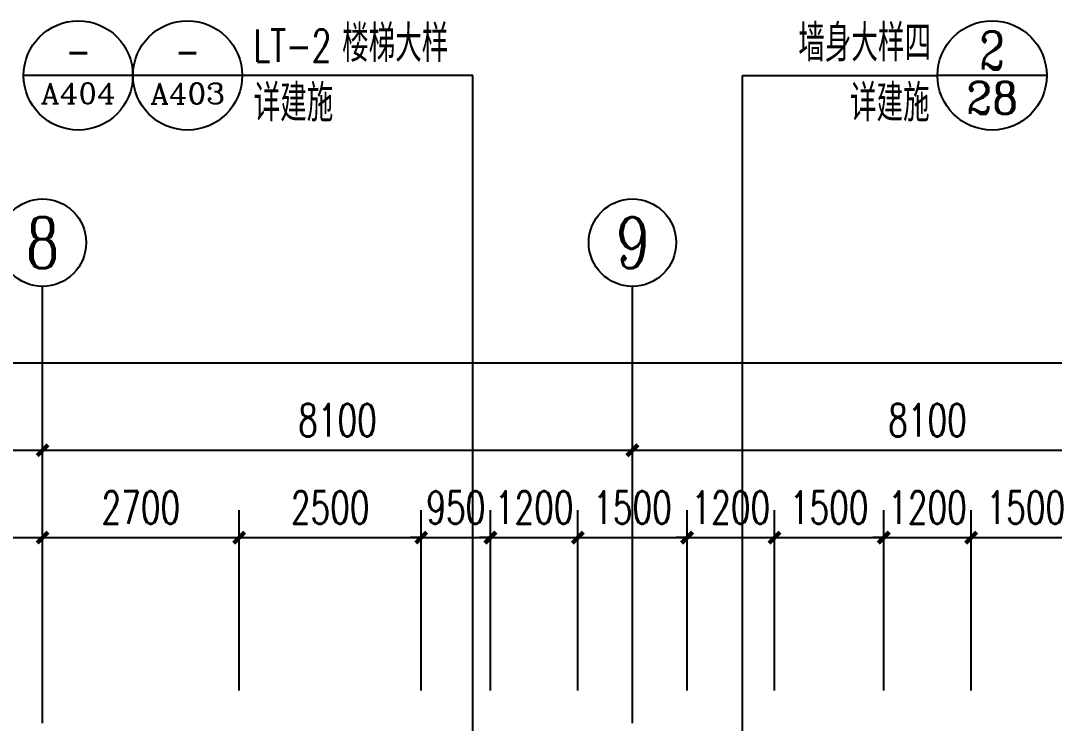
# Model space of a CAD drawing. Extents: x 1738711 to 2346805, y 1189731 to 2516152.
# Drawn here: x 1965285 to 1979477, y 1910459 to 1920107 of the extents above; entities that cross this region are included whole.
import ezdxf
from ezdxf.enums import TextEntityAlignment as Align

# ---------------------------------------------------------------- set-up
doc = ezdxf.new("R2010")
doc.units = 0
doc.header["$LTSCALE"] = 1000
doc.header["$MEASUREMENT"] = 0
for name, color, linetype in [('AXIS', 3, 'Continuous'), ('AXIS_TEXT', 7, 'Continuous'), ('DIM_IDEN', 3, 'Continuous'), ('PUB_DIM', 3, 'Continuous'), ('PUB_TEXT', 7, 'Continuous')]:
    doc.layers.add(name, color=color, linetype=linetype)
doc.styles.add('_TCH_AXIS', font='COMPLEX', dxfattribs={"bigfont": 'GBCBIG'})
doc.styles.add('_TCH_DIM', font='SIMPLEX', dxfattribs={"bigfont": 'GBCBIG'})
doc.styles.add('_TCH_DIM_T3', font='SIMPLEX', dxfattribs={"width": 0.705882, "bigfont": 'GBCBIG'})
doc.styles.add('_TCH_LABEL', font='COMPLEX', dxfattribs={"bigfont": 'GBCBIG'})
doc.styles.add('COMPLEX', font='COMPLEX')
doc.dimstyles.new('_TCH_ARCH&&150', dxfattribs={"dimtxt": 446.25, "dimasz": 150, "dimexe": 375, "dimexo": 450, "dimgap": 189.375, "dimtad": 1, "dimdec": 0, "dimzin": 0, "dimdsep": 46, "dimtxsty": '_TCH_DIM_T3', "dimblk": 'ARCHTICK', "dimcen": 0.09, "dimclrt": 7, "dimazin": 2, "dimtfac": 1, "dimtdec": 0, "dimtix": 1, "dimtmove": 2, "dimatfit": 3, "dimfxl": 1, "dimtolj": 1, "dimtzin": 0, "dimarcsym": 0})

# ---------------------------------------------------------------- blocks, each defined once
blk = doc.blocks.new('_ArchTick')
at = {"color": 0, "linetype": 'ByBlock', "const_width": 0.4}
blk.add_lwpolyline([(-0.5, -0.5), (0.5, 0.5)], dxfattribs=at)
blk = doc.blocks.new('*D2578')
at = {"layer": 'Defpoints', "color": 0, "transparency": 16777216}
for p in [(1965585, 1913009), (1957485, 1910462), (1965585, 1910462)]:
    blk.add_point(p, dxfattribs=at)
at = {"layer": 'PUB_DIM', "color": 0, "lineweight": -2, "transparency": 16777216}
for p, q in [((1957485, 1910912), (1957485, 1913384)), ((1965585, 1910912), (1965585, 1913384)), ((1957485, 1913009), (1965585, 1913009))]:
    blk.add_line(p, q, dxfattribs=at)
at = {"layer": 'PUB_DIM', "color": 0, "lineweight": -2, "transparency": 16777216, "xscale": 150, "yscale": 150, "zscale": 150, "rotation": 180}
blk.add_blockref('_ArchTick', (1957485, 1913009), dxfattribs=at)
at = {"layer": 'PUB_DIM', "color": 0, "lineweight": -2, "transparency": 16777216, "xscale": 150, "yscale": 150, "zscale": 150}
blk.add_blockref('_ArchTick', (1965585, 1913009), dxfattribs=at)
at = {"layer": 'PUB_DIM', "color": 7, "transparency": 16777216, "insert": (1961535, 1913422), "char_height": 446.2, "attachment_point": 5, "style": '_TCH_DIM_T3'}
blk.add_mtext('\\A1;8100', dxfattribs=at)
blk = doc.blocks.new('*D2579')
at = {"layer": 'Defpoints', "color": 0, "transparency": 16777216}
for p in [(1968285, 1913009), (1965585, 1910462), (1968285, 1910462)]:
    blk.add_point(p, dxfattribs=at)
at = {"layer": 'PUB_DIM', "color": 0, "lineweight": -2, "transparency": 16777216}
for p, q in [((1965585, 1910912), (1965585, 1913384)), ((1968285, 1910912), (1968285, 1913384)), ((1965585, 1913009), (1968285, 1913009))]:
    blk.add_line(p, q, dxfattribs=at)
at = {"layer": 'PUB_DIM', "color": 0, "lineweight": -2, "transparency": 16777216, "xscale": 150, "yscale": 150, "zscale": 150, "rotation": 180}
blk.add_blockref('_ArchTick', (1965585, 1913009), dxfattribs=at)
at = {"layer": 'PUB_DIM', "color": 0, "lineweight": -2, "transparency": 16777216, "xscale": 150, "yscale": 150, "zscale": 150}
blk.add_blockref('_ArchTick', (1968285, 1913009), dxfattribs=at)
at = {"layer": 'PUB_DIM', "color": 7, "transparency": 16777216, "insert": (1966935, 1913422), "char_height": 446.2, "attachment_point": 5, "style": '_TCH_DIM_T3'}
blk.add_mtext('\\A1;2700', dxfattribs=at)
blk = doc.blocks.new('*D2580')
at = {"layer": 'Defpoints', "color": 0, "transparency": 16777216}
for p in [(1970785, 1913009), (1968285, 1910462), (1970785, 1910462)]:
    blk.add_point(p, dxfattribs=at)
at = {"layer": 'PUB_DIM', "color": 0, "lineweight": -2, "transparency": 16777216}
for p, q in [((1968285, 1910912), (1968285, 1913384)), ((1970785, 1910912), (1970785, 1913384)), ((1968285, 1913009), (1970785, 1913009))]:
    blk.add_line(p, q, dxfattribs=at)
at = {"layer": 'PUB_DIM', "color": 0, "lineweight": -2, "transparency": 16777216, "xscale": 150, "yscale": 150, "zscale": 150, "rotation": 180}
blk.add_blockref('_ArchTick', (1968285, 1913009), dxfattribs=at)
at = {"layer": 'PUB_DIM', "color": 0, "lineweight": -2, "transparency": 16777216, "xscale": 150, "yscale": 150, "zscale": 150}
blk.add_blockref('_ArchTick', (1970785, 1913009), dxfattribs=at)
at = {"layer": 'PUB_DIM', "color": 7, "transparency": 16777216, "insert": (1969535, 1913422), "char_height": 446.2, "attachment_point": 5, "style": '_TCH_DIM_T3'}
blk.add_mtext('\\A1;2500', dxfattribs=at)
blk = doc.blocks.new('*D2581')
at = {"layer": 'Defpoints', "color": 0, "transparency": 16777216}
for p in [(1971735, 1913009), (1970785, 1910462), (1971735, 1910462)]:
    blk.add_point(p, dxfattribs=at)
at = {"layer": 'PUB_DIM', "color": 0, "lineweight": -2, "transparency": 16777216}
for p, q in [((1970785, 1910912), (1970785, 1913384)), ((1971735, 1910912), (1971735, 1913384)), ((1970785, 1913009), (1970635, 1913009)), ((1970785, 1913009), (1971735, 1913009)), ((1971735, 1913009), (1971885, 1913009))]:
    blk.add_line(p, q, dxfattribs=at)
at = {"layer": 'PUB_DIM', "color": 0, "lineweight": -2, "transparency": 16777216, "xscale": 150, "yscale": 150, "zscale": 150}
blk.add_blockref('_ArchTick', (1970785, 1913009), dxfattribs=at)
at = {"layer": 'PUB_DIM', "color": 0, "lineweight": -2, "transparency": 16777216, "xscale": 150, "yscale": 150, "zscale": 150, "rotation": 180}
blk.add_blockref('_ArchTick', (1971735, 1913009), dxfattribs=at)
at = {"layer": 'PUB_DIM', "color": 7, "transparency": 16777216, "insert": (1971260, 1913422), "char_height": 446.2, "attachment_point": 5, "style": '_TCH_DIM_T3'}
blk.add_mtext('\\A1;950', dxfattribs=at)
blk = doc.blocks.new('*D2582')
at = {"layer": 'Defpoints', "color": 0, "transparency": 16777216}
for p in [(1972935, 1913009), (1971735, 1910462), (1972935, 1910462)]:
    blk.add_point(p, dxfattribs=at)
at = {"layer": 'PUB_DIM', "color": 0, "lineweight": -2, "transparency": 16777216}
for p, q in [((1971735, 1910912), (1971735, 1913384)), ((1972935, 1910912), (1972935, 1913384)), ((1971735, 1913009), (1971585, 1913009)), ((1971735, 1913009), (1972935, 1913009)), ((1972935, 1913009), (1973085, 1913009))]:
    blk.add_line(p, q, dxfattribs=at)
at = {"layer": 'PUB_DIM', "color": 0, "lineweight": -2, "transparency": 16777216, "xscale": 150, "yscale": 150, "zscale": 150}
blk.add_blockref('_ArchTick', (1971735, 1913009), dxfattribs=at)
at = {"layer": 'PUB_DIM', "color": 0, "lineweight": -2, "transparency": 16777216, "xscale": 150, "yscale": 150, "zscale": 150, "rotation": 180}
blk.add_blockref('_ArchTick', (1972935, 1913009), dxfattribs=at)
at = {"layer": 'PUB_DIM', "color": 7, "transparency": 16777216, "insert": (1972335, 1913422), "char_height": 446.2, "attachment_point": 5, "style": '_TCH_DIM_T3'}
blk.add_mtext('\\A1;1200', dxfattribs=at)
blk = doc.blocks.new('*D2583')
at = {"layer": 'Defpoints', "color": 0, "transparency": 16777216}
for p in [(1974435, 1913009), (1972935, 1910462), (1974435, 1910462)]:
    blk.add_point(p, dxfattribs=at)
at = {"layer": 'PUB_DIM', "color": 0, "lineweight": -2, "transparency": 16777216}
for p, q in [((1972935, 1910912), (1972935, 1913384)), ((1974435, 1910912), (1974435, 1913384)), ((1972935, 1913009), (1974435, 1913009))]:
    blk.add_line(p, q, dxfattribs=at)
at = {"layer": 'PUB_DIM', "color": 0, "lineweight": -2, "transparency": 16777216, "xscale": 150, "yscale": 150, "zscale": 150, "rotation": 180}
blk.add_blockref('_ArchTick', (1972935, 1913009), dxfattribs=at)
at = {"layer": 'PUB_DIM', "color": 0, "lineweight": -2, "transparency": 16777216, "xscale": 150, "yscale": 150, "zscale": 150}
blk.add_blockref('_ArchTick', (1974435, 1913009), dxfattribs=at)
at = {"layer": 'PUB_DIM', "color": 7, "transparency": 16777216, "insert": (1973685, 1913422), "char_height": 446.2, "attachment_point": 5, "style": '_TCH_DIM_T3'}
blk.add_mtext('\\A1;1500', dxfattribs=at)
blk = doc.blocks.new('*D2584')
at = {"layer": 'Defpoints', "color": 0, "transparency": 16777216}
for p in [(1975635, 1913009), (1974435, 1910462), (1975635, 1910462)]:
    blk.add_point(p, dxfattribs=at)
at = {"layer": 'PUB_DIM', "color": 0, "lineweight": -2, "transparency": 16777216}
for p, q in [((1974435, 1910912), (1974435, 1913384)), ((1975635, 1910912), (1975635, 1913384)), ((1974435, 1913009), (1974285, 1913009)), ((1974435, 1913009), (1975635, 1913009)), ((1975635, 1913009), (1975785, 1913009))]:
    blk.add_line(p, q, dxfattribs=at)
at = {"layer": 'PUB_DIM', "color": 0, "lineweight": -2, "transparency": 16777216, "xscale": 150, "yscale": 150, "zscale": 150}
blk.add_blockref('_ArchTick', (1974435, 1913009), dxfattribs=at)
at = {"layer": 'PUB_DIM', "color": 0, "lineweight": -2, "transparency": 16777216, "xscale": 150, "yscale": 150, "zscale": 150, "rotation": 180}
blk.add_blockref('_ArchTick', (1975635, 1913009), dxfattribs=at)
at = {"layer": 'PUB_DIM', "color": 7, "transparency": 16777216, "insert": (1975035, 1913422), "char_height": 446.2, "attachment_point": 5, "style": '_TCH_DIM_T3'}
blk.add_mtext('\\A1;1200', dxfattribs=at)
blk = doc.blocks.new('*D2585')
at = {"layer": 'Defpoints', "color": 0, "transparency": 16777216}
for p in [(1977135, 1913009), (1975635, 1910462), (1977135, 1910462)]:
    blk.add_point(p, dxfattribs=at)
at = {"layer": 'PUB_DIM', "color": 0, "lineweight": -2, "transparency": 16777216}
for p, q in [((1975635, 1910912), (1975635, 1913384)), ((1977135, 1910912), (1977135, 1913384)), ((1975635, 1913009), (1977135, 1913009))]:
    blk.add_line(p, q, dxfattribs=at)
at = {"layer": 'PUB_DIM', "color": 0, "lineweight": -2, "transparency": 16777216, "xscale": 150, "yscale": 150, "zscale": 150, "rotation": 180}
blk.add_blockref('_ArchTick', (1975635, 1913009), dxfattribs=at)
at = {"layer": 'PUB_DIM', "color": 0, "lineweight": -2, "transparency": 16777216, "xscale": 150, "yscale": 150, "zscale": 150}
blk.add_blockref('_ArchTick', (1977135, 1913009), dxfattribs=at)
at = {"layer": 'PUB_DIM', "color": 7, "transparency": 16777216, "insert": (1976385, 1913422), "char_height": 446.2, "attachment_point": 5, "style": '_TCH_DIM_T3'}
blk.add_mtext('\\A1;1500', dxfattribs=at)
blk = doc.blocks.new('*D2586')
at = {"layer": 'Defpoints', "color": 0, "transparency": 16777216}
for p in [(1978335, 1913009), (1977135, 1910462), (1978335, 1910462)]:
    blk.add_point(p, dxfattribs=at)
at = {"layer": 'PUB_DIM', "color": 0, "lineweight": -2, "transparency": 16777216}
for p, q in [((1977135, 1910912), (1977135, 1913384)), ((1978335, 1910912), (1978335, 1913384)), ((1977135, 1913009), (1976985, 1913009)), ((1977135, 1913009), (1978335, 1913009)), ((1978335, 1913009), (1978485, 1913009))]:
    blk.add_line(p, q, dxfattribs=at)
at = {"layer": 'PUB_DIM', "color": 0, "lineweight": -2, "transparency": 16777216, "xscale": 150, "yscale": 150, "zscale": 150}
blk.add_blockref('_ArchTick', (1977135, 1913009), dxfattribs=at)
at = {"layer": 'PUB_DIM', "color": 0, "lineweight": -2, "transparency": 16777216, "xscale": 150, "yscale": 150, "zscale": 150, "rotation": 180}
blk.add_blockref('_ArchTick', (1978335, 1913009), dxfattribs=at)
at = {"layer": 'PUB_DIM', "color": 7, "transparency": 16777216, "insert": (1977735, 1913422), "char_height": 446.2, "attachment_point": 5, "style": '_TCH_DIM_T3'}
blk.add_mtext('\\A1;1200', dxfattribs=at)
blk = doc.blocks.new('*D2587')
at = {"layer": 'Defpoints', "color": 0, "transparency": 16777216}
for p in [(1979835, 1913009), (1978335, 1910462), (1979835, 1910462)]:
    blk.add_point(p, dxfattribs=at)
at = {"layer": 'PUB_DIM', "color": 0, "lineweight": -2, "transparency": 16777216}
for p, q in [((1978335, 1910912), (1978335, 1913384)), ((1979835, 1910912), (1979835, 1913384)), ((1978335, 1913009), (1979835, 1913009))]:
    blk.add_line(p, q, dxfattribs=at)
at = {"layer": 'PUB_DIM', "color": 0, "lineweight": -2, "transparency": 16777216, "xscale": 150, "yscale": 150, "zscale": 150, "rotation": 180}
blk.add_blockref('_ArchTick', (1978335, 1913009), dxfattribs=at)
at = {"layer": 'PUB_DIM', "color": 0, "lineweight": -2, "transparency": 16777216, "xscale": 150, "yscale": 150, "zscale": 150}
blk.add_blockref('_ArchTick', (1979835, 1913009), dxfattribs=at)
at = {"layer": 'PUB_DIM', "color": 7, "transparency": 16777216, "insert": (1979085, 1913422), "char_height": 446.2, "attachment_point": 5, "style": '_TCH_DIM_T3'}
blk.add_mtext('\\A1;1500', dxfattribs=at)
blk = doc.blocks.new('*D2600')
at = {"layer": 'AXIS', "color": 0, "lineweight": -2, "transparency": 16777216}
for p, q in [((1957485, 1910909), (1957485, 1914584)), ((1965585, 1910909), (1965585, 1914584)), ((1957485, 1914209), (1965585, 1914209))]:
    blk.add_line(p, q, dxfattribs=at)
at = {"layer": 'Defpoints', "color": 0, "transparency": 16777216}
for p in [(1965585, 1914209), (1957485, 1910459), (1965585, 1910459)]:
    blk.add_point(p, dxfattribs=at)
at = {"layer": 'AXIS', "color": 0, "lineweight": -2, "transparency": 16777216, "xscale": 150, "yscale": 150, "zscale": 150, "rotation": 180}
blk.add_blockref('_ArchTick', (1957485, 1914209), dxfattribs=at)
at = {"layer": 'AXIS', "color": 0, "lineweight": -2, "transparency": 16777216, "xscale": 150, "yscale": 150, "zscale": 150}
blk.add_blockref('_ArchTick', (1965585, 1914209), dxfattribs=at)
at = {"layer": 'AXIS', "color": 7, "transparency": 16777216, "insert": (1961535, 1914622), "char_height": 446.2, "attachment_point": 5, "style": '_TCH_DIM_T3'}
blk.add_mtext('\\A1;8100', dxfattribs=at)
blk = doc.blocks.new('*D2601')
at = {"layer": 'AXIS', "color": 0, "lineweight": -2, "transparency": 16777216}
for p, q in [((1965585, 1910909), (1965585, 1914584)), ((1973685, 1910909), (1973685, 1914584)), ((1965585, 1914209), (1973685, 1914209))]:
    blk.add_line(p, q, dxfattribs=at)
at = {"layer": 'Defpoints', "color": 0, "transparency": 16777216}
for p in [(1973685, 1914209), (1965585, 1910459), (1973685, 1910459)]:
    blk.add_point(p, dxfattribs=at)
at = {"layer": 'AXIS', "color": 0, "lineweight": -2, "transparency": 16777216, "xscale": 150, "yscale": 150, "zscale": 150, "rotation": 180}
blk.add_blockref('_ArchTick', (1965585, 1914209), dxfattribs=at)
at = {"layer": 'AXIS', "color": 0, "lineweight": -2, "transparency": 16777216, "xscale": 150, "yscale": 150, "zscale": 150}
blk.add_blockref('_ArchTick', (1973685, 1914209), dxfattribs=at)
at = {"layer": 'AXIS', "color": 7, "transparency": 16777216, "insert": (1969635, 1914622), "char_height": 446.2, "attachment_point": 5, "style": '_TCH_DIM_T3'}
blk.add_mtext('\\A1;8100', dxfattribs=at)
blk = doc.blocks.new('*D2602')
at = {"layer": 'AXIS', "color": 0, "lineweight": -2, "transparency": 16777216}
for p, q in [((1973685, 1910909), (1973685, 1914584)), ((1981785, 1910909), (1981785, 1914584)), ((1973685, 1914209), (1981785, 1914209))]:
    blk.add_line(p, q, dxfattribs=at)
at = {"layer": 'Defpoints', "color": 0, "transparency": 16777216}
for p in [(1981785, 1914209), (1973685, 1910459), (1981785, 1910459)]:
    blk.add_point(p, dxfattribs=at)
at = {"layer": 'AXIS', "color": 0, "lineweight": -2, "transparency": 16777216, "xscale": 150, "yscale": 150, "zscale": 150, "rotation": 180}
blk.add_blockref('_ArchTick', (1973685, 1914209), dxfattribs=at)
at = {"layer": 'AXIS', "color": 0, "lineweight": -2, "transparency": 16777216, "xscale": 150, "yscale": 150, "zscale": 150}
blk.add_blockref('_ArchTick', (1981785, 1914209), dxfattribs=at)
at = {"layer": 'AXIS', "color": 7, "transparency": 16777216, "insert": (1977735, 1914622), "char_height": 446.2, "attachment_point": 5, "style": '_TCH_DIM_T3'}
blk.add_mtext('\\A1;8100', dxfattribs=at)
blk = doc.blocks.new('*D2604')
at = {"layer": 'AXIS', "color": 0, "lineweight": -2, "transparency": 16777216}
for p, q in [((1932685, 1910912), (1932685, 1915784)), ((1990385, 1910912), (1990385, 1915784)), ((1932685, 1915409), (1990385, 1915409))]:
    blk.add_line(p, q, dxfattribs=at)
at = {"layer": 'Defpoints', "color": 0, "transparency": 16777216}
for p in [(1990385, 1915409), (1932685, 1910462), (1990385, 1910462)]:
    blk.add_point(p, dxfattribs=at)
at = {"layer": 'AXIS', "color": 0, "lineweight": -2, "transparency": 16777216, "xscale": 150, "yscale": 150, "zscale": 150, "rotation": 180}
blk.add_blockref('_ArchTick', (1932685, 1915409), dxfattribs=at)
at = {"layer": 'AXIS', "color": 0, "lineweight": -2, "transparency": 16777216, "xscale": 150, "yscale": 150, "zscale": 150}
blk.add_blockref('_ArchTick', (1990385, 1915409), dxfattribs=at)
at = {"layer": 'AXIS', "color": 7, "transparency": 16777216, "insert": (1961535, 1915822), "char_height": 446.2, "attachment_point": 5, "style": '_TCH_DIM_T3'}
blk.add_mtext('\\A1;57700', dxfattribs=at)
blk = doc.blocks.new('_AXISO')
blk.add_circle((0, 0), 0.5)
at = {"layer": 'AXIS_TEXT', "style": 'COMPLEX', "width": 1.041667}
blk.add_attdef('A', text='', height=0.56, dxfattribs=at).set_placement((-0.25, -0.28), (0.25, -0.28), align=Align.FIT)

msp = doc.modelspace()

# ---------------------------------------------------------------- linework, layer by layer
at = {"layer": 'AXIS'}
for p, q in [((1965584.6, 1910459.1), (1965584.6, 1916459.1)), ((1973684.6, 1910459.1), (1973684.6, 1916459.1))]:
    msp.add_line(p, q, dxfattribs=at)
at = {"layer": 'DIM_IDEN'}
for p, q in [((1966825.6, 1919355.3), (1965325.6, 1919355.3)), ((1968325.6, 1919355.3), (1966825.6, 1919355.3)), ((1971493.9, 1919355.3), (1968325.6, 1919355.3)), ((1971493.9, 1907178.7), (1971493.9, 1919355.3)), ((1975196.2, 1919355.3), (1977873, 1919355.3)), ((1975196.2, 1907859.3), (1975196.2, 1919355.3)), ((1979373, 1919355.3), (1977873, 1919355.3))]:
    msp.add_line(p, q, dxfattribs=at)
for centre in [(1966075.6, 1919355.3), (1967575.6, 1919355.3), (1978623, 1919355.3)]:
    msp.add_circle(centre, 750, dxfattribs=at)

# ---------------------------------------------------------------- block references
at = {"layer": 'AXIS'}
ref = msp.add_blockref('_AXISO', (1965584.6, 1917059.1), dxfattribs=dict(at, xscale=1200, yscale=1200, zscale=1200))
ref.add_attrib('A', '8', dxfattribs={"layer": 'AXIS_TEXT', "ltscale": 0.5, "height": 698.9, "style": '_TCH_AXIS'}).set_placement((1965351.7, 1916709.6), (1965817.6, 1916709.6), align=Align.FIT)
ref = msp.add_blockref('_AXISO', (1973684.6, 1917059.1), dxfattribs=dict(at, xscale=1200, yscale=1200, zscale=1200))
ref.add_attrib('A', '9', dxfattribs={"layer": 'AXIS_TEXT', "ltscale": 0.5, "height": 698.9, "style": '_TCH_AXIS'}).set_placement((1973451.7, 1916709.6), (1973917.6, 1916709.6), align=Align.FIT)

# ---------------------------------------------------------------- texts
at = {"layer": 'PUB_TEXT', "color": 7, "style": '_TCH_DIM', "width": 0.705882}
msp.add_text('LT-2', height=446.25, dxfattribs=at).set_placement((1968483.1, 1919540.7))
at = {"layer": 'PUB_TEXT', "color": 7, "style": '_TCH_DIM'}
for s, p in [('楼梯大样', (1969698.1, 1919540.7)), ('墙身大样四', (1975961.8, 1919546.3)), ('详建施', (1968483.1, 1918723.1)), ('详建施', (1976671.1, 1918723.1))]:
    msp.add_text(s, height=506.38, dxfattribs=at).set_placement(p)
at = {"layer": 'PUB_TEXT', "color": 7, "style": '_TCH_LABEL'}
for s, height, p, p2 in [('2', 522, (1978449, 1919438.3), (1978797, 1919438.3)), ('A404', 277.98, (1965559.4, 1918970.9), (1966591.8, 1918970.9)), ('A403', 283.33, (1967062.9, 1918966.3), (1968088.3, 1918966.3)), ('28', 439.31, (1978267.4, 1918827.6), (1978978.7, 1918827.6))]:
    msp.add_text(s, height=height, dxfattribs=at).set_placement(p, p2, align=Align.FIT)
at = {"layer": 'PUB_TEXT', "color": 7, "style": '_TCH_LABEL', "width": 0.777778}
for p, p2 in [((1965901.6, 1919438.3), (1966249.6, 1919438.3)), ((1967401.6, 1919438.3), (1967749.6, 1919438.3))]:
    msp.add_text('-', height=522, dxfattribs=at).set_placement(p, p2, align=Align.FIT)

# ---------------------------------------------------------------- dimensions: what is measured, and where the dimension line sits
at = {"layer": 'AXIS'}
for p1, p2, distance, picture, middle in [((1932684.6, 1910461.8), (1990384.6, 1910461.8), 4947.3, '*D2604', (1961534.6, 1915821.6)), ((1957484.6, 1910459.1), (1965584.6, 1910459.1), 3750, '*D2600', (1961534.6, 1914621.6)), ((1965584.6, 1910459.1), (1973684.6, 1910459.1), 3750, '*D2601', (1969634.6, 1914621.6)), ((1973684.6, 1910459.1), (1981784.6, 1910459.1), 3750, '*D2602', (1977734.6, 1914621.6))]:
    dim = msp.add_aligned_dim(p1=p1, p2=p2, distance=distance, dimstyle='_TCH_ARCH&&150', dxfattribs=at)
    dim.commit()
    dim.dimension.update_dxf_attribs({"geometry": picture, "text_midpoint": middle})
at = {"layer": 'PUB_DIM'}
for p1, p2, picture, middle in [((1957484.6, 1910461.8), (1965584.6, 1910461.8), '*D2578', (1961534.6, 1913421.6)), ((1965584.6, 1910461.8), (1968284.6, 1910461.8), '*D2579', (1966934.6, 1913421.6)), ((1968284.6, 1910461.8), (1970784.6, 1910461.8), '*D2580', (1969534.6, 1913421.6)), ((1970784.6, 1910461.8), (1971734.6, 1910461.8), '*D2581', (1971259.6, 1913421.6)), ((1971734.6, 1910461.8), (1972934.6, 1910461.8), '*D2582', (1972334.6, 1913421.6)), ((1972934.6, 1910461.8), (1974434.6, 1910461.8), '*D2583', (1973684.6, 1913421.6)), ((1974434.6, 1910461.8), (1975634.6, 1910461.8), '*D2584', (1975034.6, 1913421.6)), ((1975634.6, 1910461.8), (1977134.6, 1910461.8), '*D2585', (1976384.6, 1913421.6)), ((1977134.6, 1910461.8), (1978334.6, 1910461.8), '*D2586', (1977734.6, 1913421.6)), ((1978334.6, 1910461.8), (1979834.6, 1910461.8), '*D2587', (1979084.6, 1913421.6))]:
    dim = msp.add_aligned_dim(p1=p1, p2=p2, distance=2547.3, dimstyle='_TCH_ARCH&&150', dxfattribs=at)
    dim.commit()
    dim.dimension.update_dxf_attribs({"geometry": picture, "text_midpoint": middle})

doc.saveas('drawing.dxf')
